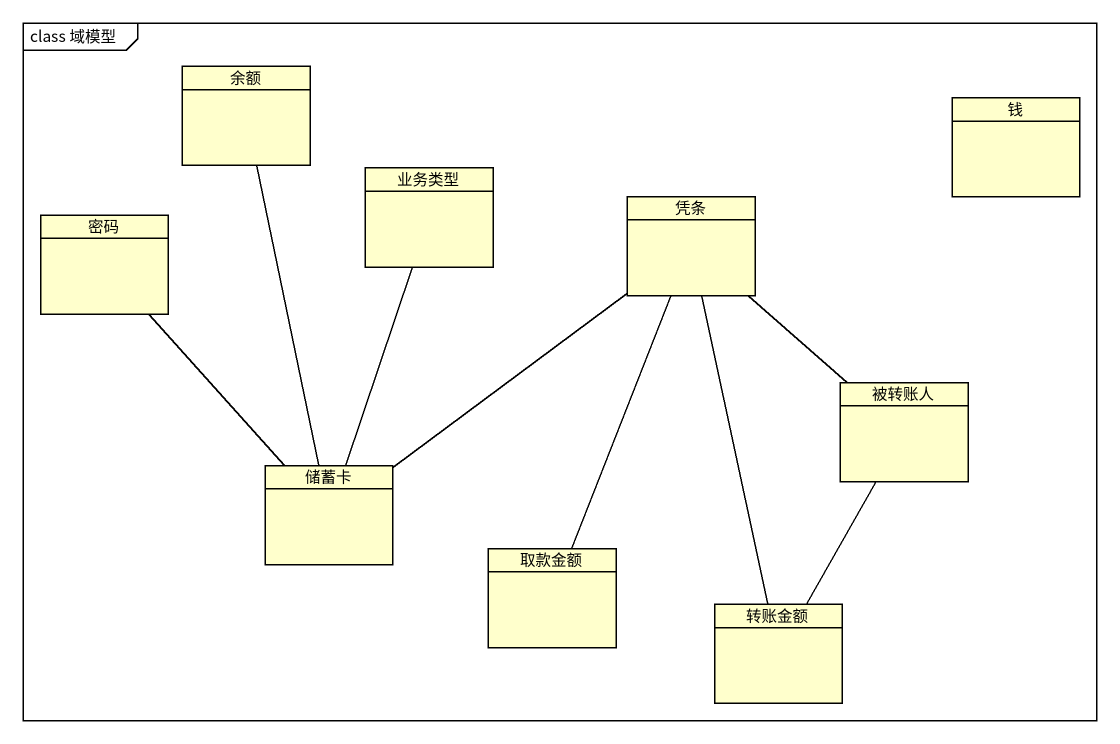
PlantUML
@startuml
mainframe class 域模型
hide circle
hide empty members
class 余额
class 钱
class 业务类型
class 凭条
class 密码
class 被转账人
class 储蓄卡
class 取款金额
class 转账金额
凭条 -- 被转账人
凭条 -- 取款金额
凭条 -- 转账金额
储蓄卡 -up- 余额
储蓄卡 -up- 业务类型
储蓄卡 -up- 凭条
储蓄卡 -up- 密码
转账金额 -up- 被转账人
@enduml
